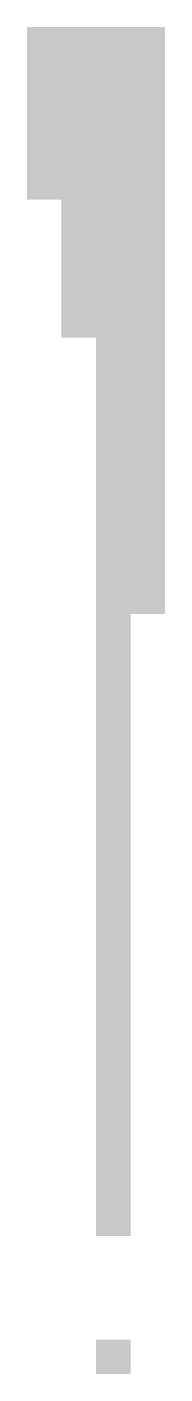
# Model space of a CAD drawing. Header units: metres. Extents: x -0.2 to 72.6, y -0.2 to 14.2.
# Drawn here: x 60.25 to 61.05, y -0.2 to 7.6 of the extents above; entities that cross this region are included whole.
import ezdxf

# ---------------------------------------------------------------- set-up
doc = ezdxf.new("R2010")
doc.units = ezdxf.units.M

msp = doc.modelspace()

# ---------------------------------------------------------------- hatches: boundary and pattern name
at = {"true_color": 0xff0000}
h = msp.add_hatch(color=7, dxfattribs=at)
h.dxf.hatch_style = 1
h.paths.add_polyline_path([(60.25, 7.4), (60.45, 7.4), (60.45, 7.6), (60.25, 7.6)])
h = msp.add_hatch(color=7, dxfattribs=at)
h.dxf.hatch_style = 1
h.paths.add_polyline_path([(60.45, 7.4), (60.65, 7.4), (60.65, 7.6), (60.45, 7.6)])
h = msp.add_hatch(color=7, dxfattribs=at)
h.dxf.hatch_style = 1
h.paths.add_polyline_path([(60.65, 7.4), (60.85, 7.4), (60.85, 7.6), (60.65, 7.6)])
h = msp.add_hatch(color=7, dxfattribs=at)
h.dxf.hatch_style = 1
h.paths.add_polyline_path([(60.85, 7.4), (61.05, 7.4), (61.05, 7.6), (60.85, 7.6)])
h = msp.add_hatch(color=7, dxfattribs=at)
h.dxf.hatch_style = 1
h.paths.add_polyline_path([(60.25, 7.2), (60.45, 7.2), (60.45, 7.4), (60.25, 7.4)])
h = msp.add_hatch(color=7, dxfattribs=at)
h.dxf.hatch_style = 1
h.paths.add_polyline_path([(60.45, 7.2), (60.65, 7.2), (60.65, 7.4), (60.45, 7.4)])
h = msp.add_hatch(color=7, dxfattribs=at)
h.dxf.hatch_style = 1
h.paths.add_polyline_path([(60.65, 7.2), (60.85, 7.2), (60.85, 7.4), (60.65, 7.4)])
h = msp.add_hatch(color=7, dxfattribs=at)
h.dxf.hatch_style = 1
h.paths.add_polyline_path([(60.85, 7.2), (61.05, 7.2), (61.05, 7.4), (60.85, 7.4)])
h = msp.add_hatch(color=7, dxfattribs=at)
h.dxf.hatch_style = 1
h.paths.add_polyline_path([(60.25, 7), (60.45, 7), (60.45, 7.2), (60.25, 7.2)])
at = {"true_color": 0x00ff00}
h = msp.add_hatch(color=7, dxfattribs=at)
h.dxf.hatch_style = 1
h.paths.add_polyline_path([(60.45, 7), (60.65, 7), (60.65, 7.2), (60.45, 7.2)])
h = msp.add_hatch(color=7, dxfattribs=at)
h.dxf.hatch_style = 1
h.paths.add_polyline_path([(60.65, 7), (60.85, 7), (60.85, 7.2), (60.65, 7.2)])
at = {"true_color": 0xff0000}
h = msp.add_hatch(color=7, dxfattribs=at)
h.dxf.hatch_style = 1
h.paths.add_polyline_path([(60.85, 7), (61.05, 7), (61.05, 7.2), (60.85, 7.2)])
h = msp.add_hatch(color=7, dxfattribs=at)
h.dxf.hatch_style = 1
h.paths.add_polyline_path([(60.25, 6.8), (60.45, 6.8), (60.45, 7), (60.25, 7)])
at = {"true_color": 0x00ff00}
h = msp.add_hatch(color=7, dxfattribs=at)
h.dxf.hatch_style = 1
h.paths.add_polyline_path([(60.45, 6.8), (60.65, 6.8), (60.65, 7), (60.45, 7)])
h = msp.add_hatch(color=7, dxfattribs=at)
h.dxf.hatch_style = 1
h.paths.add_polyline_path([(60.65, 6.8), (60.85, 6.8), (60.85, 7), (60.65, 7)])
at = {"true_color": 0xff0000}
h = msp.add_hatch(color=7, dxfattribs=at)
h.dxf.hatch_style = 1
h.paths.add_polyline_path([(60.85, 6.8), (61.05, 6.8), (61.05, 7), (60.85, 7)])
h = msp.add_hatch(color=7, dxfattribs=at)
h.dxf.hatch_style = 1
h.paths.add_polyline_path([(60.25, 6.6), (60.45, 6.6), (60.45, 6.8), (60.25, 6.8)])
h = msp.add_hatch(color=7, dxfattribs=at)
h.dxf.hatch_style = 1
h.paths.add_polyline_path([(60.45, 6.6), (60.65, 6.6), (60.65, 6.8), (60.45, 6.8)])
at = {"true_color": 0x00ff00}
h = msp.add_hatch(color=7, dxfattribs=at)
h.dxf.hatch_style = 1
h.paths.add_polyline_path([(60.65, 6.6), (60.85, 6.6), (60.85, 6.8), (60.65, 6.8)])
at = {"true_color": 0xff0000}
h = msp.add_hatch(color=7, dxfattribs=at)
h.dxf.hatch_style = 1
h.paths.add_polyline_path([(60.85, 6.6), (61.05, 6.6), (61.05, 6.8), (60.85, 6.8)])
h = msp.add_hatch(color=7, dxfattribs=at)
h.dxf.hatch_style = 1
h.paths.add_polyline_path([(60.45, 6.4), (60.65, 6.4), (60.65, 6.6), (60.45, 6.6)])
h = msp.add_hatch(color=7, dxfattribs=at)
h.dxf.hatch_style = 1
h.paths.add_polyline_path([(60.65, 6.4), (60.85, 6.4), (60.85, 6.6), (60.65, 6.6)])
h = msp.add_hatch(color=7, dxfattribs=at)
h.dxf.hatch_style = 1
h.paths.add_polyline_path([(60.85, 6.4), (61.05, 6.4), (61.05, 6.6), (60.85, 6.6)])
h = msp.add_hatch(color=7, dxfattribs=at)
h.dxf.hatch_style = 1
h.paths.add_polyline_path([(60.45, 6.2), (60.65, 6.2), (60.65, 6.4), (60.45, 6.4)])
h = msp.add_hatch(color=7, dxfattribs=at)
h.dxf.hatch_style = 1
h.paths.add_polyline_path([(60.65, 6.2), (60.85, 6.2), (60.85, 6.4), (60.65, 6.4)])
h = msp.add_hatch(color=7, dxfattribs=at)
h.dxf.hatch_style = 1
h.paths.add_polyline_path([(60.85, 6.2), (61.05, 6.2), (61.05, 6.4), (60.85, 6.4)])
h = msp.add_hatch(color=7, dxfattribs=at)
h.dxf.hatch_style = 1
h.paths.add_polyline_path([(60.45, 6), (60.65, 6), (60.65, 6.2), (60.45, 6.2)])
h = msp.add_hatch(color=7, dxfattribs=at)
h.dxf.hatch_style = 1
h.paths.add_polyline_path([(60.65, 6), (60.85, 6), (60.85, 6.2), (60.65, 6.2)])
h = msp.add_hatch(color=7, dxfattribs=at)
h.dxf.hatch_style = 1
h.paths.add_polyline_path([(60.85, 6), (61.05, 6), (61.05, 6.2), (60.85, 6.2)])
h = msp.add_hatch(color=7, dxfattribs=at)
h.dxf.hatch_style = 1
h.paths.add_polyline_path([(60.45, 5.8), (60.65, 5.8), (60.65, 6), (60.45, 6)])
h = msp.add_hatch(color=7, dxfattribs=at)
h.dxf.hatch_style = 1
h.paths.add_polyline_path([(60.65, 5.8), (60.85, 5.8), (60.85, 6), (60.65, 6)])
h = msp.add_hatch(color=7, dxfattribs=at)
h.dxf.hatch_style = 1
h.paths.add_polyline_path([(60.85, 5.8), (61.05, 5.8), (61.05, 6), (60.85, 6)])
h = msp.add_hatch(color=7, dxfattribs=at)
h.dxf.hatch_style = 1
h.paths.add_polyline_path([(60.65, 5.6), (60.85, 5.6), (60.85, 5.8), (60.65, 5.8)])
h = msp.add_hatch(color=7, dxfattribs=at)
h.dxf.hatch_style = 1
h.paths.add_polyline_path([(60.85, 5.6), (61.05, 5.6), (61.05, 5.8), (60.85, 5.8)])
h = msp.add_hatch(color=7, dxfattribs=at)
h.dxf.hatch_style = 1
h.paths.add_polyline_path([(60.65, 5.4), (60.85, 5.4), (60.85, 5.6), (60.65, 5.6)])
h = msp.add_hatch(color=7, dxfattribs=at)
h.dxf.hatch_style = 1
h.paths.add_polyline_path([(60.85, 5.4), (61.05, 5.4), (61.05, 5.6), (60.85, 5.6)])
h = msp.add_hatch(color=7, dxfattribs=at)
h.dxf.hatch_style = 1
h.paths.add_polyline_path([(60.65, 5.2), (60.85, 5.2), (60.85, 5.4), (60.65, 5.4)])
h = msp.add_hatch(color=7, dxfattribs=at)
h.dxf.hatch_style = 1
h.paths.add_polyline_path([(60.85, 5.2), (61.05, 5.2), (61.05, 5.4), (60.85, 5.4)])
h = msp.add_hatch(color=7, dxfattribs=at)
h.dxf.hatch_style = 1
h.paths.add_polyline_path([(60.65, 5), (60.85, 5), (60.85, 5.2), (60.65, 5.2)])
h = msp.add_hatch(color=7, dxfattribs=at)
h.dxf.hatch_style = 1
h.paths.add_polyline_path([(60.85, 5), (61.05, 5), (61.05, 5.2), (60.85, 5.2)])
h = msp.add_hatch(color=7, dxfattribs=at)
h.dxf.hatch_style = 1
h.paths.add_polyline_path([(60.65, 4.8), (60.85, 4.8), (60.85, 5), (60.65, 5)])
h = msp.add_hatch(color=7, dxfattribs=at)
h.dxf.hatch_style = 1
h.paths.add_polyline_path([(60.85, 4.8), (61.05, 4.8), (61.05, 5), (60.85, 5)])
h = msp.add_hatch(color=7, dxfattribs=at)
h.dxf.hatch_style = 1
h.paths.add_polyline_path([(60.65, 4.6), (60.85, 4.6), (60.85, 4.8), (60.65, 4.8)])
h = msp.add_hatch(color=7, dxfattribs=at)
h.dxf.hatch_style = 1
h.paths.add_polyline_path([(60.85, 4.6), (61.05, 4.6), (61.05, 4.8), (60.85, 4.8)])
h = msp.add_hatch(color=7, dxfattribs=at)
h.dxf.hatch_style = 1
h.paths.add_polyline_path([(60.65, 4.4), (60.85, 4.4), (60.85, 4.6), (60.65, 4.6)])
h = msp.add_hatch(color=7, dxfattribs=at)
h.dxf.hatch_style = 1
h.paths.add_polyline_path([(60.85, 4.4), (61.05, 4.4), (61.05, 4.6), (60.85, 4.6)])
h = msp.add_hatch(color=7, dxfattribs=at)
h.dxf.hatch_style = 1
h.paths.add_polyline_path([(60.65, 4.2), (60.85, 4.2), (60.85, 4.4), (60.65, 4.4)])
h = msp.add_hatch(color=7, dxfattribs=at)
h.dxf.hatch_style = 1
h.paths.add_polyline_path([(60.85, 4.2), (61.05, 4.2), (61.05, 4.4), (60.85, 4.4)])
h = msp.add_hatch(color=7, dxfattribs=at)
h.dxf.hatch_style = 1
h.paths.add_polyline_path([(60.65, 4), (60.85, 4), (60.85, 4.2), (60.65, 4.2)])
h = msp.add_hatch(color=7, dxfattribs=at)
h.dxf.hatch_style = 1
h.paths.add_polyline_path([(60.65, 3.8), (60.85, 3.8), (60.85, 4), (60.65, 4)])
h = msp.add_hatch(color=7, dxfattribs=at)
h.dxf.hatch_style = 1
h.paths.add_polyline_path([(60.65, 3.6), (60.85, 3.6), (60.85, 3.8), (60.65, 3.8)])
h = msp.add_hatch(color=7, dxfattribs=at)
h.dxf.hatch_style = 1
h.paths.add_polyline_path([(60.65, 3.4), (60.85, 3.4), (60.85, 3.6), (60.65, 3.6)])
h = msp.add_hatch(color=7, dxfattribs=at)
h.dxf.hatch_style = 1
h.paths.add_polyline_path([(60.65, 3.2), (60.85, 3.2), (60.85, 3.4), (60.65, 3.4)])
h = msp.add_hatch(color=7, dxfattribs=at)
h.dxf.hatch_style = 1
h.paths.add_polyline_path([(60.65, 3), (60.85, 3), (60.85, 3.2), (60.65, 3.2)])
h = msp.add_hatch(color=7, dxfattribs=at)
h.dxf.hatch_style = 1
h.paths.add_polyline_path([(60.65, 2.8), (60.85, 2.8), (60.85, 3), (60.65, 3)])
h = msp.add_hatch(color=7, dxfattribs=at)
h.dxf.hatch_style = 1
h.paths.add_polyline_path([(60.65, 2.6), (60.85, 2.6), (60.85, 2.8), (60.65, 2.8)])
h = msp.add_hatch(color=7, dxfattribs=at)
h.dxf.hatch_style = 1
h.paths.add_polyline_path([(60.65, 2.4), (60.85, 2.4), (60.85, 2.6), (60.65, 2.6)])
h = msp.add_hatch(color=7, dxfattribs=at)
h.dxf.hatch_style = 1
h.paths.add_polyline_path([(60.65, 2.2), (60.85, 2.2), (60.85, 2.4), (60.65, 2.4)])
h = msp.add_hatch(color=7, dxfattribs=at)
h.dxf.hatch_style = 1
h.paths.add_polyline_path([(60.65, 2), (60.85, 2), (60.85, 2.2), (60.65, 2.2)])
h = msp.add_hatch(color=7, dxfattribs=at)
h.dxf.hatch_style = 1
h.paths.add_polyline_path([(60.65, 1.8), (60.85, 1.8), (60.85, 2), (60.65, 2)])
h = msp.add_hatch(color=7, dxfattribs=at)
h.dxf.hatch_style = 1
h.paths.add_polyline_path([(60.65, 1.6), (60.85, 1.6), (60.85, 1.8), (60.65, 1.8)])
h = msp.add_hatch(color=7, dxfattribs=at)
h.dxf.hatch_style = 1
h.paths.add_polyline_path([(60.65, 1.4), (60.85, 1.4), (60.85, 1.6), (60.65, 1.6)])
h = msp.add_hatch(color=7, dxfattribs=at)
h.dxf.hatch_style = 1
h.paths.add_polyline_path([(60.65, 1.2), (60.85, 1.2), (60.85, 1.4), (60.65, 1.4)])
h = msp.add_hatch(color=7, dxfattribs=at)
h.dxf.hatch_style = 1
h.paths.add_polyline_path([(60.65, 1), (60.85, 1), (60.85, 1.2), (60.65, 1.2)])
h = msp.add_hatch(color=7, dxfattribs=at)
h.dxf.hatch_style = 1
h.paths.add_polyline_path([(60.65, 0.8), (60.85, 0.8), (60.85, 1), (60.65, 1)])
h = msp.add_hatch(color=7, dxfattribs=at)
h.dxf.hatch_style = 1
h.paths.add_polyline_path([(60.65, 0.6), (60.85, 0.6), (60.85, 0.8), (60.65, 0.8)])
h = msp.add_hatch(color=7, dxfattribs=at)
h.dxf.hatch_style = 1
h.paths.add_polyline_path([(60.65, -0.2), (60.85, -0.2), (60.85, 0), (60.65, 0)])

doc.saveas('drawing.dxf')
